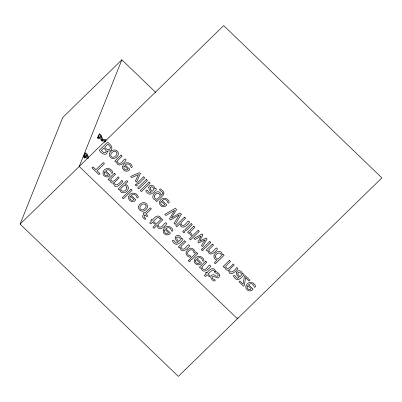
<?xml version="1.0" encoding="UTF-8"?>
<svg xmlns="http://www.w3.org/2000/svg" width="402" height="402" viewBox="0 0 402 402"><rect width="100%" height="100%" fill="white"/><g stroke="black" fill="none" stroke-linecap="round" stroke-linejoin="round"><path stroke-width="0.6" d="M20.1 224.11L223.683 25.607L381.9 177.89L178.317 376.393L20.1 224.11L62.762 117.449L121.876 59.808L155.78 92.44M121.876 59.808L79.214 166.473L237.436 318.751L237.899 317.585M88.179 158.443L86.706 154.368L85.581 157.182L84.701 158.041L83.626 157.006L84.933 153.735L85.812 152.881L87.38 154.393L88.616 157.74M83.626 157.006L84.505 156.147L85.812 152.881M84.701 158.041L85.154 156.916M105.354 141.459L105.801 140.333L102.776 140.072L102.078 139.404L100.606 135.328L99.48 138.147L98.601 139.002L97.525 137.966L98.832 134.7L99.711 133.841L101.279 135.353L102.716 139.258L105.535 139.449L106.334 140.218M97.525 137.966L98.405 137.107L99.711 133.841M104.475 142.313L104.922 141.187L105.801 140.333M104.922 141.187L101.902 140.931L101.203 140.258L102.078 139.404M101.902 140.931L102.776 140.072M98.405 137.107L99.48 138.147M84.505 156.147L85.581 157.182M99.937 136.77L101.203 140.258M85.827 155.227L87.093 158.715M219.567 275.31C219.216 281.35 213.995 274.641 212.145 277.099C211.336 279.782 217.598 279.254 214.437 281.109C211.854 280.656 209.04 276.666 212.115 274.943C214.271 273.506 216.593 278.073 218.206 275.556C218.964 272.682 212.221 273.375 215.562 271.365L217.572 272.365L218.819 273.551A3.467 3.316 21.8 0 1 219.567 275.31M126.816 187.478C127.037 191.091 120.781 193.352 120.756 188.543L124.308 185.081L126.092 186.126L126.816 187.478M215.382 256.33L215.733 257.772L217.859 259.245L221.472 255.722C221.422 251.31 215.758 252.833 215.382 256.33M116.997 153.232C116.982 155.157 115.138 156.77 113.389 157.247A2.055 1.965 21.8 0 1 111.922 156.916L111.118 156.142A2.07 1.98 21.8 0 1 110.761 154.72C111.088 151.8 116.108 149.494 116.997 153.232M146.122 205.879C146.107 207.809 144.268 209.422 142.514 209.899A2.055 1.965 21.8 0 1 141.052 209.568L140.248 208.794A2.07 1.98 21.8 0 1 139.886 207.372C140.213 204.452 145.238 202.141 146.122 205.879M107.394 151.594C106.972 156.996 100.58 153.127 99.279 150.283L107.63 142.142C109.51 143.961 113.253 146.574 111.47 149.665C111.042 152.328 106.736 149.815 107.394 151.594M148.69 187.327L149.258 189.679L151.293 192.151C148.805 195.312 147.408 187.583 145.73 190.689C148.976 196.975 153.217 193.729 156.504 189.181L155.413 188.136L154.75 188.784C155.092 185.232 149.7 183.619 148.69 187.327M175.217 237.476L175.785 239.823L177.82 242.3C175.332 245.456 173.935 237.733 172.257 240.833C175.503 247.124 179.744 243.878 183.031 239.326L181.94 238.28L181.272 238.929C181.619 235.381 176.222 233.763 175.217 237.476M236.316 272.717L236.884 275.068L238.919 277.546C236.426 280.702 235.034 272.973 233.351 276.079C236.602 282.365 240.838 279.119 244.125 274.571L243.039 273.526L242.371 274.174C242.713 270.626 237.321 269.008 236.316 272.717M186.161 252.225C185.563 254.602 187.644 256.707 189.789 257.315L190.97 256.164L188.282 255.029L187.543 253.647L187.9 252.014L188.774 250.908L189.885 250.064L191.543 249.697L192.548 250.064L193.473 250.984L194.176 253.034L195.362 251.883L194.462 250.144L192.508 248.567A3.512 3.362 21.8 0 0 190.131 248.33L187.639 249.818L186.161 252.225M103.083 172.146C101.892 176.327 108.017 178.99 110.248 175.136L105.741 170.8C106.711 169.729 108.424 169.332 109.625 170.252C111.454 170.644 110.962 175.398 112.766 172.443C111.62 167.468 104.354 166.981 103.083 172.146M110.429 147.805C109.791 151.187 105.847 149.288 104.751 147.182L107.831 144.172L109.897 146.288L110.429 147.805M122.66 166.373C121.469 170.559 127.6 173.217 129.826 169.363L125.323 165.026C126.288 163.956 128.007 163.559 129.208 164.478C131.032 164.87 130.544 169.624 132.343 166.669C131.203 161.694 123.932 161.207 122.66 166.373M128.675 196.779C127.484 200.96 133.61 203.623 135.841 199.764L131.333 195.432C132.303 194.362 134.017 193.965 135.218 194.885C137.047 195.277 136.554 200.03 138.358 197.075C137.213 192.096 129.946 191.613 128.675 196.779M159.609 201.935C158.413 206.115 164.544 208.774 166.77 204.919L162.267 200.583C163.232 199.513 164.951 199.116 166.152 200.035C167.981 200.432 167.488 205.186 169.292 202.226C168.147 197.251 160.88 196.769 159.609 201.935M163.951 193.196L163.031 195.402L156.78 201.583L155.75 200.593L155.956 200.266C147.137 197.638 159.408 186.031 161.122 195.231C166.317 191.814 156.926 190.588 160.318 188.779L163.137 191.061L163.951 193.196M163.292 230.1C162.101 234.281 168.227 236.939 170.458 233.085L165.956 228.748C166.92 227.678 168.634 227.281 169.835 228.2C171.664 228.597 171.177 233.351 172.976 230.391C171.835 225.416 164.564 224.934 163.292 230.1M194.412 260.049C193.221 264.23 199.347 266.893 201.578 263.039L197.075 258.702C198.04 257.632 199.754 257.235 200.96 258.154C202.784 258.546 202.296 263.3 204.095 260.345C202.955 255.37 195.684 254.883 194.412 260.049M245.939 286.078C244.748 290.264 250.873 292.922 253.104 289.068L248.597 284.732C249.567 283.661 251.28 283.264 252.481 284.184C254.31 284.576 253.818 289.329 255.622 286.375C254.476 281.4 247.21 280.918 245.939 286.078M245.572 277.671L244.356 285.475L243.607 286.209L239.034 281.807L239.904 280.958L243.16 284.093L244.376 276.325L245.155 275.561L249.933 280.159L249.054 281.018L245.572 277.671M109.465 153.77L109.339 154.574A3.618 3.462 21.8 0 0 110.007 156.8C112.595 160.85 118.967 157.277 118.384 153.092C117.329 148.212 110.424 149.469 109.465 153.77M138.595 206.422L138.464 207.226A3.618 3.462 21.8 0 0 139.137 209.452C141.72 213.502 148.092 209.924 147.509 205.744C146.454 200.864 139.549 202.121 138.595 206.422M214.05 255.456L213.934 256.999L214.467 258.385A4.126 3.945 21.8 0 0 216.985 260.099L214.271 262.742L215.366 263.797L224.09 255.29L222.999 254.235L222.356 254.858L221.753 252.813L220.663 251.758A2.914 2.789 21.8 0 0 218.648 251.33C216.547 251.758 214.713 253.426 214.05 255.456M104.399 172.423C103.399 174.709 106.736 177.051 108.374 174.895L104.937 171.589L104.399 172.423M123.982 166.654C122.977 168.94 126.318 171.277 127.957 169.126L124.514 165.815L123.982 166.654M129.992 197.055C128.992 199.342 132.328 201.683 133.966 199.528L130.529 196.216L129.992 197.055M160.926 202.211C159.926 204.497 163.262 206.839 164.9 204.683L161.458 201.372L160.926 202.211M164.609 230.376C163.609 232.663 166.946 235.004 168.584 232.848L165.147 229.537L164.609 230.376M195.729 260.325C194.729 262.612 198.07 264.953 199.704 262.797L196.266 259.491L195.729 260.325M247.255 286.36C246.255 288.646 249.592 290.983 251.23 288.832L247.793 285.52L247.255 286.36M128.253 188.171C128.132 192.794 120.113 195.241 119.871 189.407L119.213 190.045L118.123 188.99L126.695 180.634L127.791 181.684L125.163 184.242C126.916 184.659 128.489 186.272 128.253 188.171M150.222 187.608L150.443 189.206L152.137 191.332L153.876 189.638L153.338 187.779L151.705 186.634L150.222 187.608M176.749 237.753L176.97 239.351L178.659 241.481L180.397 239.783L179.86 237.929L178.227 236.783L176.749 237.753M237.843 272.998L238.064 274.596L239.758 276.722L241.496 275.028L240.959 273.169L239.326 272.028L237.843 272.998M154.413 196.035L154.659 197.97L156.815 199.432L160.252 196.081C160.096 192.282 155.247 192.734 154.413 196.035M106.223 151.288C105.404 154.333 102.455 152.001 101.379 150.469L103.827 148.082L105.877 150.162L106.223 151.288M144.273 215.859L144.072 216.482C143.941 217.99 147.293 218.296 144.901 219.452L142.896 217.432A2.472 2.362 21.8 0 1 142.73 215.784L144.017 213.914L143.278 213.206L144.152 212.351L144.891 213.06L150.278 207.809L151.373 208.859L145.986 214.115L147.76 215.824L146.886 216.678L145.072 214.934L144.273 215.859M140.338 173.624L136.524 182.086L135.384 180.99L138.454 174.579L131.841 177.578L130.66 176.443L139.353 172.674L140.338 173.624M202.93 234.919L199.678 241.145L206.095 237.964L207.105 238.939L202.487 246.632L201.387 245.577L205.156 239.803L198.724 243.009L197.819 242.14L201.131 235.929L195.131 239.552L193.99 238.456L201.92 233.949L202.93 234.919M181.367 214.171L175.192 224.406L174.066 223.321L179.342 214.814L170.579 219.964L169.408 218.839L174.619 210.402L165.931 215.487L164.75 214.351L175.317 208.342L176.584 209.563L171.378 217.979L180.071 212.919L181.367 214.171M92.983 166.925L91.998 167.89L98.967 174.599L99.952 173.639L97.043 170.835L104.409 163.659L103.254 162.549L95.892 169.729L92.983 166.925M121.037 155.046L114.771 161.152L115.866 162.207L116.56 161.529C117.434 168.624 124.188 163.292 126.148 159.961L125.052 158.911C123.017 159.855 121.489 164.277 118.781 163.348A2.608 2.492 21.8 0 1 117.751 162.006L117.454 160.659L122.133 156.097L121.037 155.046M114.374 173.252L108.113 179.357L109.203 180.413L109.902 179.734C109.676 181.679 111.625 183.754 113.595 182.875C113.917 190.427 120.871 184.578 122.846 181.408L121.756 180.352C120.555 182.498 114.761 188.126 114.475 182.377L119.158 177.855L118.062 176.8C116.866 178.905 111.118 184.573 110.791 178.865L115.469 174.302L114.374 173.252M136.248 183.855L135.157 184.92L136.399 186.121L137.494 185.056L136.248 183.855M143.64 176.8L137.373 182.905L138.469 183.96L144.73 177.85L143.64 176.8M130.997 189.247L122.268 197.754L123.364 198.809L132.087 190.302L130.997 189.247M146.363 179.418L137.635 187.925L138.73 188.98L147.454 180.473L146.363 179.418M149.087 182.041L140.358 190.548L141.454 191.603L150.177 183.091L149.087 182.041M151.624 219.542L150.75 220.396L151.489 221.105L149.685 222.864L150.78 223.914L152.579 222.16L154.594 224.095L155.468 223.246L153.453 221.306L156.433 218.402L158.102 217.321L159.112 217.864L159.855 218.969L160.8 218.045C158.77 213.497 153.911 217.497 152.363 220.256L151.624 219.542M161.669 218.768L152.941 227.276L154.036 228.331L157.192 225.251C158.066 232.346 164.815 227.014 166.775 223.683L165.684 222.633C163.644 223.582 162.122 227.999 159.413 227.07A2.608 2.492 21.8 0 1 158.383 225.728L158.087 224.381L162.76 219.819L161.669 218.768M184.488 217.17L175.759 225.678L176.855 226.733L180.011 223.653C180.885 230.748 187.639 225.416 189.598 222.09L188.503 221.035C186.468 221.984 184.94 226.401 182.232 225.472A2.608 2.492 21.8 0 1 181.201 224.13L180.905 222.783L185.578 218.226L184.488 217.17M183.769 230.647L182.674 231.713L183.92 232.914L185.01 231.843L183.769 230.647M191.156 223.587L184.89 229.698L185.985 230.748L192.251 224.643L191.156 223.587M193.854 226.185L187.593 232.296L188.684 233.346L189.618 232.441L189.94 234.15L191.071 235.577C193.689 234.396 189.9 233.451 190.503 231.577L194.95 227.241L193.854 226.185M184.563 240.808L178.302 246.913L179.398 247.969L180.091 247.29C180.96 254.386 187.714 249.049 189.674 245.722L188.578 244.672C186.543 245.617 185.02 250.039 182.312 249.109A2.608 2.492 21.8 0 1 181.282 247.768L180.98 246.421L185.659 241.858L184.563 240.808M198.171 230.341L189.448 238.853L190.543 239.904L199.266 231.396L198.171 230.341M189.347 259.576L188.252 260.642L189.498 261.838L190.588 260.772L189.347 259.576M196.734 252.516L190.468 258.627L191.563 259.677L197.829 253.572L196.734 252.516M202.352 248.536L201.261 249.602L202.502 250.798L203.598 249.732L202.352 248.536M209.743 241.476L203.477 247.587L204.573 248.637L210.834 242.532L209.743 241.476M212.442 244.074L206.176 250.185L207.271 251.235L207.965 250.557C208.839 257.652 215.593 252.32 217.552 248.994L216.457 247.939C214.422 248.888 212.894 253.31 210.186 252.381A2.608 2.492 21.8 0 1 209.161 251.039L208.859 249.687L213.537 245.13L212.442 244.074M205.708 261.154L199.442 267.26L200.538 268.315L201.231 267.637C202.1 274.732 208.854 269.4 210.814 266.069L209.723 265.018C207.683 265.968 206.161 270.385 203.452 269.456A2.608 2.492 21.8 0 1 202.422 268.114L202.121 266.767L206.799 262.204L205.708 261.154M206.291 272.159L205.417 273.013L206.156 273.727L204.357 275.481L205.452 276.531L207.251 274.777L209.266 276.717L210.14 275.862L208.125 273.923L212.472 269.978L213.784 270.481L214.527 271.586L215.472 270.662C213.442 266.114 208.578 270.119 207.03 272.873L206.291 272.159M229.396 260.395L223.135 266.506L224.231 267.556L224.924 266.878C224.698 268.827 226.648 270.903 228.617 270.018C228.939 277.571 235.894 271.722 237.873 268.551L236.778 267.496C235.577 269.642 229.783 275.269 229.497 269.521L234.18 264.998L233.09 263.948C231.889 266.054 226.14 271.717 225.813 266.008L230.492 261.451L229.396 260.395"/></g></svg>
